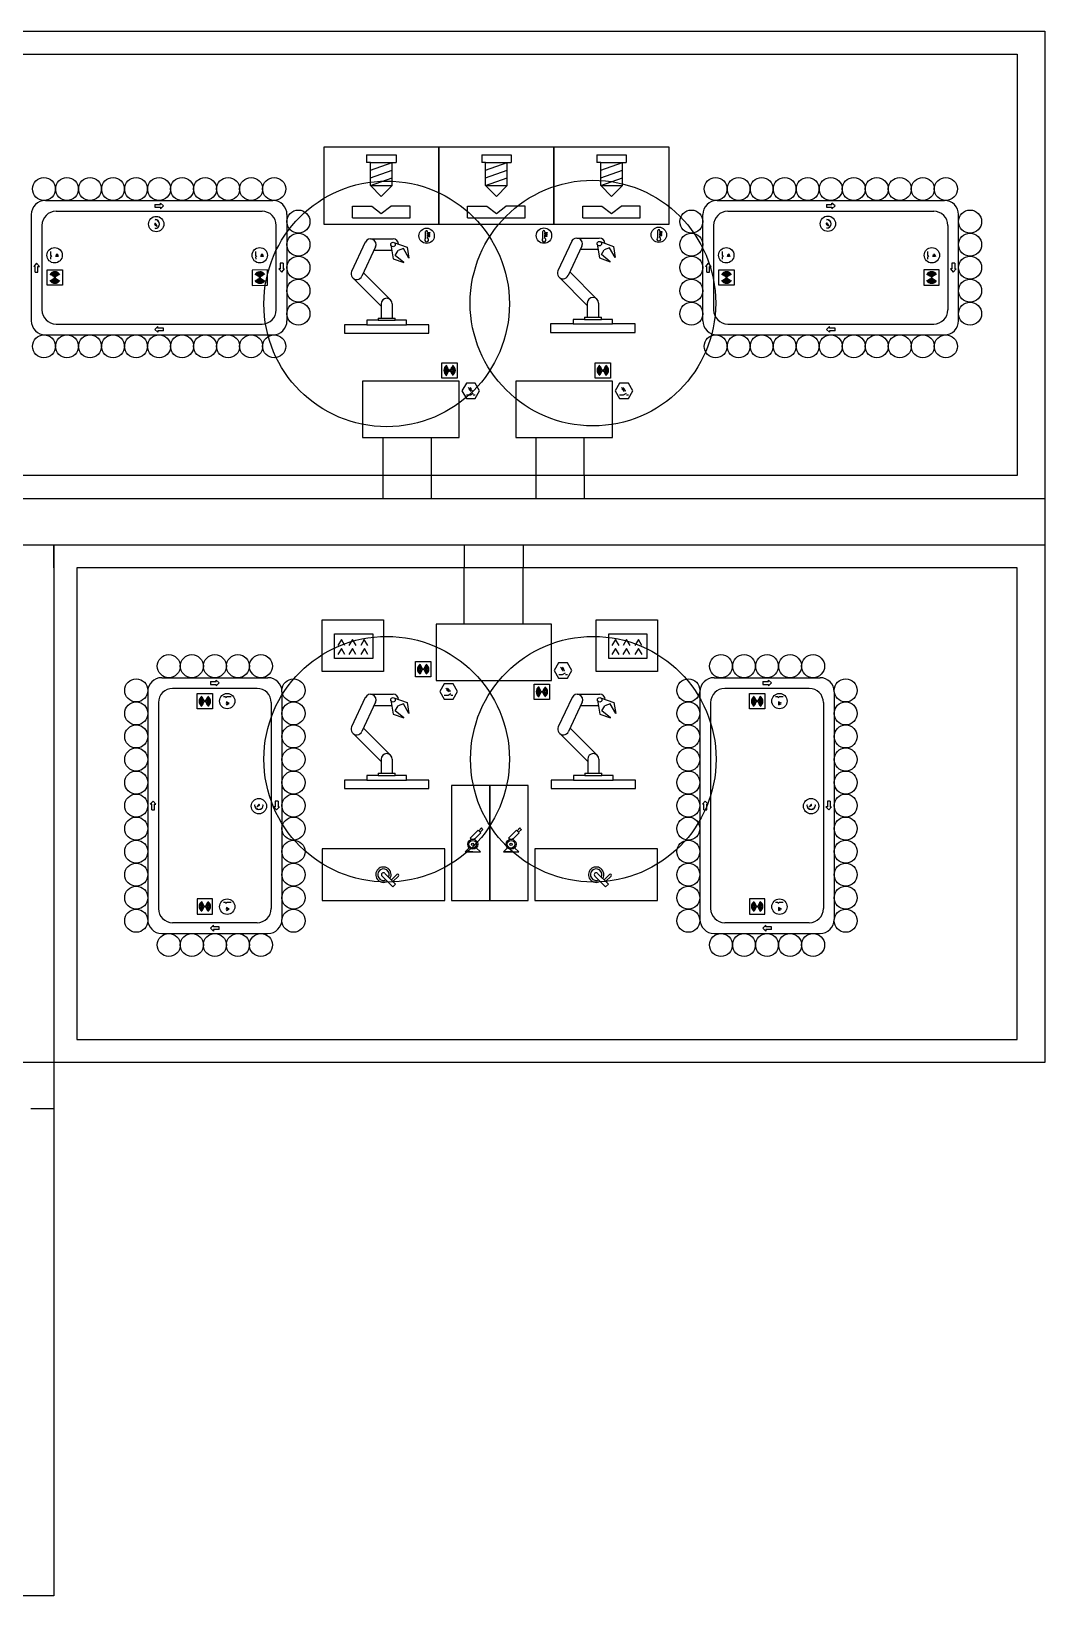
# Model space of a CAD drawing. Header units: millimetres. Extents: x -45159 to 38165, y -34530 to 15716.
# Drawn here: x 24958 to 38165, y -4662 to 15716 of the extents above; entities that cross this region are included whole.
import ezdxf

# ---------------------------------------------------------------- set-up
doc = ezdxf.new("R2010")
doc.units = ezdxf.units.MM
doc.header["$LTSCALE"] = 0.4
for name, color, linetype in [('01 Contornos vistos 0.35', 150, 'Continuous'), ('Almacenaje', 80, 'Continuous'), ('Maquina', 82, 'Continuous'), ('Robots', 80, 'Continuous'), ('Sensores', 211, 'Continuous'), ('Texto2', 7, 'Continuous')]:
    doc.layers.add(name, color=color, linetype=linetype)

msp = doc.modelspace()

# ---------------------------------------------------------------- linework, layer by layer
at = {"layer": '01 Contornos vistos 0.35', "color": 5}
for p, q in [((11442, 15716), (37805, 15716)), ((37805, 15716), (37865, 15716)), ((37865, 15716), (38165, 15716)), ((38165, 15716), (38165, 2585)), ((11442, 9628), (37805, 9628)), ((37805, 9628), (38165, 9628)), ((10712, 9028), (38165, 9028)), ((25250, 9028), (25250, 2285)), ((38165, 2585), (38165, 2285)), ((38165, 2285), (11012, 2285)), ((25250, 2285), (25250, 1685)), ((24950, 1685), (25250, 1685)), ((25250, 1685), (25250, -4362)), ((25250, -4362), (25250, -4662)), ((25250, -4662), (-383, -4662))]:
    msp.add_line(p, q, dxfattribs=at)
at = {"layer": '01 Contornos vistos 0.35', "color": 40, "true_color": 0xf8d731}
for p, q in [((29328, 14105), (29711, 14105)), ((29328, 14105), (29328, 14005)), ((29711, 14105), (29711, 14005)), ((30828, 14105), (31211, 14105)), ((30828, 14105), (30828, 14005)), ((31211, 14105), (31211, 14005)), ((32328, 14105), (32711, 14105)), ((32328, 14105), (32328, 14005)), ((32711, 14105), (32711, 14005)), ((29378, 14005), (29328, 14005)), ((29378, 13805), (29378, 14005)), ((29378, 13905), (29661, 14005)), ((29378, 14005), (29661, 14005)), ((29378, 13805), (29661, 13905)), ((29661, 13805), (29661, 14005)), ((29661, 14005), (29711, 14005)), ((30878, 14005), (30828, 14005)), ((30878, 13805), (30878, 14005)), ((30878, 13905), (31161, 14005)), ((30878, 14005), (31161, 14005)), ((30878, 13805), (31161, 13905)), ((31161, 13805), (31161, 14005)), ((31161, 14005), (31211, 14005)), ((32378, 14005), (32328, 14005)), ((32378, 13805), (32378, 14005)), ((32378, 13905), (32661, 14005)), ((32378, 14005), (32661, 14005)), ((32378, 13805), (32661, 13905)), ((32661, 13805), (32661, 14005)), ((32661, 14005), (32711, 14005)), ((29378, 13705), (29378, 13805)), ((29378, 13705), (29661, 13805)), ((29519, 13563), (29378, 13705)), ((29378, 13705), (29661, 13705)), ((29519, 13563), (29661, 13705)), ((29661, 13705), (29661, 13805)), ((30878, 13705), (30878, 13805)), ((30878, 13705), (31161, 13805)), ((31019, 13563), (30878, 13705)), ((30878, 13705), (31161, 13705)), ((31019, 13563), (31161, 13705)), ((31161, 13705), (31161, 13805)), ((32378, 13705), (32378, 13805)), ((32378, 13705), (32661, 13805)), ((32519, 13563), (32378, 13705)), ((32378, 13705), (32661, 13705)), ((32519, 13563), (32661, 13705)), ((32661, 13705), (32661, 13805)), ((29144, 13288), (29144, 13438)), ((29144, 13438), (29394, 13438)), ((29144, 13288), (29894, 13288)), ((29394, 13438), (29519, 13342)), ((29519, 13342), (29644, 13438)), ((29894, 13438), (29644, 13438)), ((29894, 13288), (29894, 13438)), ((30644, 13288), (30644, 13438)), ((30644, 13438), (30894, 13438)), ((30644, 13288), (31394, 13288)), ((30894, 13438), (31019, 13342)), ((31019, 13342), (31144, 13438)), ((31394, 13438), (31144, 13438)), ((31394, 13288), (31394, 13438)), ((32144, 13288), (32144, 13438)), ((32144, 13438), (32394, 13438)), ((32144, 13288), (32894, 13288)), ((32394, 13438), (32519, 13342)), ((32519, 13342), (32644, 13438)), ((32894, 13438), (32644, 13438)), ((32894, 13288), (32894, 13438)), ((28747, 8051), (29547, 8051)), ((28747, 7376), (28747, 8051)), ((29547, 8051), (29547, 7376)), ((32319, 8051), (33119, 8051)), ((32319, 7376), (32319, 8051)), ((33119, 8051), (33119, 7376)), ((29547, 7376), (28747, 7376)), ((33119, 7376), (32319, 7376))]:
    msp.add_line(p, q, dxfattribs=at)
at = {"layer": '01 Contornos vistos 0.35', "color": 6}
for p, q in [((26573, 13262), (26573, 13254)), ((26599, 13244), (26605, 13252)), ((35325, 13266), (35325, 13257)), ((35352, 13248), (35357, 13256)), ((26567, 13200), (26595, 13178)), ((26573, 13205), (26573, 13205)), ((26573, 13195), (26573, 13195)), ((26573, 13156), (26573, 13148)), ((26580, 13206), (26595, 13178)), ((26598, 13165), (26604, 13157)), ((26616, 13186), (26625, 13182)), ((26618, 13218), (26628, 13220)), ((30097, 13019), (30097, 13106)), ((30123, 13093), (30123, 13106)), ((30123, 13093), (30137, 13093)), ((30123, 13070), (30123, 13084)), ((30123, 13051), (30123, 13062)), ((30123, 13019), (30123, 13044)), ((30123, 13044), (30139, 13044)), ((31626, 13021), (31626, 13108)), ((31652, 13095), (31652, 13108)), ((31652, 13095), (31666, 13095)), ((31652, 13072), (31652, 13086)), ((31652, 13053), (31652, 13064)), ((31652, 13021), (31652, 13046)), ((31652, 13046), (31668, 13046)), ((33123, 13032), (33123, 13119)), ((33148, 13106), (33148, 13119)), ((33148, 13106), (33163, 13106)), ((33148, 13083), (33148, 13097)), ((33148, 13064), (33148, 13075)), ((33148, 13032), (33148, 13057)), ((33148, 13057), (33165, 13057)), ((35320, 13203), (35347, 13182)), ((35325, 13209), (35325, 13209)), ((35325, 13199), (35325, 13199)), ((35325, 13160), (35325, 13151)), ((35333, 13210), (35347, 13182)), ((35351, 13169), (35356, 13161)), ((35369, 13190), (35378, 13186)), ((35371, 13221), (35380, 13224)), ((25208, 12848), (25208, 12798)), ((27880, 12847), (27881, 12797)), ((33961, 12848), (33961, 12798)), ((36639, 12848), (36639, 12798)), ((25208, 12798), (25221, 12777)), ((25208, 12777), (25208, 12748)), ((27881, 12797), (27894, 12776)), ((27881, 12776), (27882, 12748)), ((33961, 12798), (33973, 12777)), ((33961, 12777), (33961, 12748)), ((36639, 12798), (36652, 12777)), ((36639, 12777), (36639, 12748)), ((30658, 11058), (30672, 11053)), ((30678, 11058), (30692, 11053)), ((32655, 11058), (32669, 11053)), ((32675, 11058), (32689, 11053)), ((31861, 7415), (31875, 7410)), ((31881, 7415), (31895, 7410)), ((30369, 7144), (30383, 7139)), ((30389, 7144), (30403, 7139)), ((27490, 7046), (27461, 7046)), ((27511, 7046), (27490, 7033)), ((27561, 7046), (27511, 7046)), ((34686, 7046), (34658, 7046)), ((34708, 7046), (34686, 7033)), ((34758, 7046), (34708, 7046)), ((27875, 5636), (27867, 5636)), ((27884, 5610), (27876, 5605)), ((27919, 5641), (27897, 5614)), ((27925, 5628), (27897, 5614)), ((27905, 5592), (27901, 5583)), ((27914, 5636), (27914, 5636)), ((27924, 5636), (27924, 5636)), ((27937, 5590), (27939, 5581)), ((27963, 5609), (27971, 5604)), ((27981, 5636), (27973, 5636)), ((35072, 5636), (35063, 5636)), ((35081, 5610), (35072, 5605)), ((35115, 5641), (35094, 5614)), ((35122, 5628), (35094, 5614)), ((35102, 5592), (35098, 5583)), ((35111, 5636), (35111, 5636)), ((35120, 5636), (35120, 5636)), ((35133, 5590), (35136, 5581)), ((35159, 5609), (35168, 5604)), ((35178, 5636), (35169, 5636)), ((27490, 4367), (27461, 4367)), ((27511, 4367), (27490, 4354)), ((27561, 4367), (27511, 4367)), ((34686, 4367), (34658, 4367)), ((34708, 4367), (34686, 4354)), ((34758, 4367), (34708, 4367))]:
    msp.add_line(p, q, dxfattribs=at)
at = {"layer": '01 Contornos vistos 0.35', "color": 3}
for p, q in [((29799, 11159), (29274, 11159)), ((29274, 11159), (29274, 10424)), ((31796, 11159), (31271, 11159)), ((31271, 11159), (31271, 10424)), ((29274, 10424), (29799, 10424)), ((31271, 10424), (31796, 10424)), ((30233, 7993), (30233, 7258)), ((31002, 7993), (30477, 7993)), ((30477, 7258), (31002, 7258))]:
    msp.add_line(p, q, dxfattribs=at)
at = {"layer": '01 Contornos vistos 0.35', "color": 4}
for p, q in [((29537, 10424), (29537, 9928)), ((30167, 10424), (30167, 9928)), ((31534, 10424), (31534, 9928)), ((32163, 9928), (32163, 10424)), ((29537, 9928), (29537, 9628)), ((30167, 9928), (30167, 9628)), ((31534, 9928), (31534, 9628)), ((32163, 9928), (32163, 9628)), ((25250, 8728), (25250, 9028)), ((30600, 9028), (30600, 8728)), ((31369, 9028), (31369, 8728)), ((30600, 7993), (30600, 8728)), ((31369, 7993), (31369, 8728))]:
    msp.add_line(p, q, dxfattribs=at)
at = {"layer": '01 Contornos vistos 0.35', "color": 2}
for p, q in [((30676, 5205), (30782, 5311)), ((30782, 5311), (30817, 5276)), ((30791, 5303), (30826, 5338)), ((30808, 5285), (30844, 5320)), ((30835, 5329), (30826, 5338)), ((30835, 5329), (30844, 5320)), ((31176, 5205), (31282, 5311)), ((31282, 5311), (31317, 5276)), ((31291, 5303), (31326, 5338)), ((31308, 5285), (31344, 5320)), ((31335, 5329), (31326, 5338)), ((31335, 5329), (31344, 5320)), ((30746, 5205), (30817, 5276)), ((31246, 5205), (31317, 5276)), ((30665, 5080), (30611, 5026)), ((30711, 5026), (30611, 5026)), ((30611, 5026), (30811, 5026)), ((30757, 5080), (30811, 5026)), ((31165, 5080), (31111, 5026)), ((31211, 5026), (31111, 5026)), ((31111, 5026), (31311, 5026)), ((31257, 5080), (31311, 5026)), ((29529, 4712), (29671, 4570)), ((29706, 4606), (29565, 4747)), ((29650, 4662), (29721, 4733)), ((29671, 4641), (29742, 4711)), ((32301, 4712), (32443, 4570)), ((32478, 4606), (32337, 4747)), ((32422, 4662), (32493, 4733)), ((32443, 4641), (32514, 4711)), ((29671, 4570), (29706, 4606)), ((32443, 4570), (32478, 4606))]:
    msp.add_line(p, q, dxfattribs=at)
at = {"layer": '01 Contornos vistos 0.35', "color": 6}
for points in [[(24317, 15416), (37805, 15416), (37805, 9928), (24317, 9928)], [(25365, 12608), (25365, 12408), (25165, 12408), (25165, 12608)], [(27835, 12606), (27838, 12406), (28038, 12409), (28035, 12609)], [(34118, 12608), (34118, 12408), (33918, 12408), (33918, 12608)], [(36591, 12608), (36591, 12408), (36791, 12408), (36791, 12608)], [(30309, 11399), (30509, 11399), (30509, 11199), (30309, 11199)], [(32306, 11399), (32506, 11399), (32506, 11199), (32306, 11199)], [(37805, 8728), (25550, 8728), (25550, 2585), (37805, 2585)], [(29965, 7506), (30165, 7506), (30165, 7306), (29965, 7306)], [(31512, 7212), (31712, 7212), (31712, 7012), (31512, 7012)], [(27320, 6888), (27120, 6888), (27120, 7088), (27320, 7088)], [(34517, 6888), (34317, 6888), (34317, 7088), (34517, 7088)], [(27320, 4416), (27120, 4416), (27120, 4216), (27320, 4216)], [(34517, 4416), (34317, 4416), (34317, 4216), (34517, 4216)]]:
    msp.add_lwpolyline(points, close=True, dxfattribs=at)
at = {"layer": '01 Contornos vistos 0.35', "color": 40, "true_color": 0xf8d731}
for points in [[(30269, 13205), (30269, 14205), (28769, 14205), (28769, 13205)], [(31769, 13205), (31769, 14205), (30269, 14205), (30269, 13205)], [(33269, 13205), (33269, 14205), (31769, 14205), (31769, 13205)], [(28911, 7869), (29407, 7869), (29407, 7547), (28911, 7547)], [(32483, 7869), (32979, 7869), (32979, 7547), (32483, 7547)]]:
    msp.add_lwpolyline(points, close=True, dxfattribs=at)
at = {"layer": '01 Contornos vistos 0.35', "color": 6}
for points in [[(30123, 13093), (30151, 13093), (30151, 13084), (30123, 13084)], [(30123, 13062), (30151, 13062), (30151, 13070), (30123, 13070)], [(30123, 13044), (30151, 13044), (30151, 13051), (30123, 13051)], [(31652, 13095), (31680, 13095), (31680, 13086), (31652, 13086)], [(31652, 13064), (31680, 13064), (31680, 13072), (31652, 13072)], [(31652, 13046), (31680, 13046), (31680, 13053), (31652, 13053)], [(33148, 13106), (33176, 13106), (33176, 13097), (33148, 13097)], [(33148, 13075), (33176, 13075), (33176, 13083), (33148, 13083)], [(33148, 13057), (33176, 13057), (33176, 13064), (33148, 13064)]]:
    msp.add_lwpolyline(points, dxfattribs=at)
at = {"layer": '01 Contornos vistos 0.35', "color": 40, "true_color": 0xf8d731}
for points in [[(29046, 7714), (29000, 7794), (28953, 7714)], [(29190, 7714), (29143, 7794), (29097, 7714)], [(29344, 7714), (29297, 7794), (29251, 7714)], [(32618, 7714), (32572, 7794), (32525, 7714)], [(32762, 7714), (32715, 7794), (32669, 7714)], [(32916, 7714), (32870, 7794), (32823, 7714)], [(29046, 7598), (28999, 7678), (28953, 7598)], [(29188, 7598), (29142, 7678), (29095, 7598)], [(29345, 7598), (29299, 7678), (29253, 7598)], [(32618, 7598), (32571, 7678), (32525, 7598)], [(32760, 7598), (32714, 7678), (32667, 7598)], [(32918, 7598), (32871, 7678), (32825, 7598)]]:
    msp.add_lwpolyline(points, dxfattribs=at)
at = {"layer": '01 Contornos vistos 0.35', "color": 2}
for points in [[(30933, 4392), (30933, 5892), (30433, 5892), (30433, 4392)], [(31433, 4392), (31433, 5892), (30933, 5892), (30933, 4392)], [(28747, 4392), (30347, 4392), (30347, 5067), (28747, 5067)], [(31519, 4392), (33119, 4392), (33119, 5067), (31519, 5067)]]:
    msp.add_lwpolyline(points, close=True, dxfattribs=at)
at = {"layer": '01 Contornos vistos 0.35', "color": 85, "true_color": 0x58ba48}
for centre in [(25123, 13662), (25423, 13662), (25723, 13662), (26023, 13662), (26323, 13662), (26623, 13662), (26923, 13662), (27223, 13662), (27523, 13662), (27823, 13662), (28123, 13662), (33876, 13662), (34176, 13662), (34476, 13662), (34776, 13662), (35076, 13662), (35376, 13662), (35676, 13662), (35976, 13662), (36276, 13662), (36576, 13662), (36876, 13662), (28439, 13237), (33560, 13237), (37192, 13237), (28439, 12937), (33560, 12937), (37192, 12937), (28439, 12637), (33560, 12637), (37192, 12637), (28439, 12337), (33560, 12337), (37192, 12337), (28439, 12037), (33560, 12037), (37192, 12037), (25123, 11612), (25423, 11612), (25723, 11612), (26023, 11612), (26323, 11612), (26623, 11612), (26923, 11612), (27223, 11612), (27523, 11612), (27823, 11612), (28123, 11612), (33876, 11612), (34176, 11612), (34476, 11612), (34776, 11612), (35076, 11612), (35376, 11612), (35676, 11612), (35976, 11612), (36276, 11612), (36576, 11612), (36876, 11612), (26750, 7446), (27050, 7446), (27350, 7446), (27650, 7446), (27950, 7446), (33946, 7446), (34246, 7446), (34546, 7446), (34846, 7446), (35146, 7446), (26325, 7130), (28375, 7130), (33521, 7130), (35571, 7130), (26325, 6830), (28375, 6830), (33521, 6830), (35571, 6830), (26325, 6530), (28375, 6530), (33521, 6530), (35571, 6530), (26325, 6230), (28375, 6230), (33521, 6230), (35571, 6230), (26325, 5930), (28375, 5930), (33521, 5930), (35571, 5930), (26325, 5630), (28375, 5630), (33521, 5630), (35571, 5630), (26325, 5330), (28375, 5330), (33521, 5330), (35571, 5330), (26325, 5030), (28375, 5030), (33521, 5030), (35571, 5030), (26325, 4730), (28375, 4730), (33521, 4730), (35571, 4730), (26325, 4430), (28375, 4430), (33521, 4430), (35571, 4430), (26325, 4130), (28375, 4130), (33521, 4130), (35571, 4130), (26750, 3814), (27050, 3814), (27350, 3814), (27650, 3814), (27950, 3814), (33946, 3814), (34246, 3814), (34546, 3814), (34846, 3814), (35146, 3814)]:
    msp.add_circle(centre, 150, dxfattribs=at)
at = {"layer": '01 Contornos vistos 0.35', "color": 1}
for centre in [(29589, 12165), (32277, 12176), (29589, 6234), (32282, 6234)]:
    msp.add_circle(centre, 1600, dxfattribs=at)
at = {"layer": '01 Contornos vistos 0.35', "color": 6}
for centre, radius in [((26586, 13205), 100), ((35339, 13209), 100), ((30110, 13052), 100), ((31639, 13054), 100), ((33136, 13065), 100), ((25262, 12798), 100), ((27935, 12798), 100), ((34015, 12798), 100), ((36694, 12798), 100), ((25265, 12508), 5), ((27937, 12508), 5), ((34018, 12508), 5), ((36691, 12508), 5), ((30409, 11299), 5), ((32406, 11299), 5), ((30065, 7406), 5), ((27220, 6988), 5), ((27511, 6991), 100), ((31612, 7112), 5), ((34417, 6988), 5), ((34708, 6991), 100), ((27924, 5622), 100), ((35120, 5622), 100), ((27220, 4316), 5), ((27511, 4313), 100), ((34417, 4316), 5), ((34708, 4313), 100)]:
    msp.add_circle(centre, radius, dxfattribs=at)
at = {"layer": '01 Contornos vistos 0.35', "color": 2}
for centre, radius in [((30711, 5126), 65), ((30711, 5126), 50), ((30711, 5126), 15), ((31211, 5126), 65), ((31211, 5126), 50), ((31211, 5126), 15)]:
    msp.add_circle(centre, radius, dxfattribs=at)
at = {"layer": '01 Contornos vistos 0.35', "color": 6}
for centre, radius, start, end in [((26573, 13205), 57.2, 270, 90), ((35325, 13209), 57.2, 270, 90), ((26573, 13205), 7.58, 11.8715, 222.7764), ((30110, 13106), 12.7, 0, 180), ((31639, 13108), 12.7, 0, 180), ((33136, 13119), 12.7, 0, 180), ((35325, 13209), 7.58, 11.8715, 222.7764), ((30110, 12997), 25.3, 120, 60), ((31639, 12999), 25.3, 120, 60), ((33136, 13010), 25.3, 120, 60), ((25293, 12834), 48.6, 240, 300), ((25293, 12834), 34.7, 240, 300), ((25293, 12834), 20.8, 240, 300), ((27965, 12834), 48.6, 240.88, 300.88), ((27965, 12834), 34.7, 240.88, 300.88), ((27965, 12834), 20.8, 240.88, 300.88), ((34045, 12834), 48.6, 240, 300), ((34045, 12834), 34.7, 240, 300), ((34045, 12834), 20.8, 240, 300), ((36724, 12834), 48.6, 240, 300), ((36724, 12834), 34.7, 240, 300), ((36724, 12834), 20.8, 240, 300), ((25265, 12508), 75, 30, 150), ((25265, 12508), 75, 210, 330), ((25265, 12508), 65, 30, 150), ((25265, 12508), 65, 210, 330), ((25265, 12508), 55, 30, 150), ((25265, 12508), 55, 210, 330), ((25265, 12508), 45, 30, 150), ((25265, 12508), 45, 210, 330), ((25265, 12508), 35, 30, 150), ((25265, 12508), 35, 210, 330), ((25265, 12508), 25, 30, 150), ((25265, 12508), 25, 210, 330), ((25265, 12508), 15, 30, 150), ((25265, 12508), 15, 210, 330), ((27937, 12508), 75, 30.88, 150.88), ((27937, 12508), 75, 210.88, 330.88), ((27937, 12508), 65, 30.88, 150.88), ((27937, 12508), 65, 210.88, 330.88), ((27937, 12508), 55, 30.88, 150.88), ((27937, 12508), 55, 210.88, 330.88), ((27937, 12508), 45, 30.88, 150.88), ((27937, 12508), 45, 210.88, 330.88), ((27937, 12508), 35, 30.88, 150.88), ((27937, 12508), 35, 210.88, 330.88), ((27937, 12508), 25, 30.88, 150.88), ((27937, 12508), 25, 210.88, 330.88), ((27937, 12508), 15, 30.88, 150.88), ((27937, 12508), 15, 210.88, 330.88), ((34018, 12508), 75, 30, 150), ((34018, 12508), 75, 210, 330), ((34018, 12508), 65, 30, 150), ((34018, 12508), 65, 210, 330), ((34018, 12508), 55, 30, 150), ((34018, 12508), 55, 210, 330), ((34018, 12508), 45, 30, 150), ((34018, 12508), 45, 210, 330), ((34018, 12508), 35, 30, 150), ((34018, 12508), 35, 210, 330), ((34018, 12508), 25, 30, 150), ((34018, 12508), 25, 210, 330), ((34018, 12508), 15, 30, 150), ((34018, 12508), 15, 210, 330), ((36691, 12508), 75, 30, 150), ((36691, 12508), 75, 210, 330), ((36691, 12508), 65, 30, 150), ((36691, 12508), 65, 210, 330), ((36691, 12508), 55, 30, 150), ((36691, 12508), 55, 210, 330), ((36691, 12508), 45, 30, 150), ((36691, 12508), 45, 210, 330), ((36691, 12508), 35, 30, 150), ((36691, 12508), 35, 210, 330), ((36691, 12508), 25, 30, 150), ((36691, 12508), 25, 210, 330), ((36691, 12508), 15, 30, 150), ((36691, 12508), 15, 210, 330), ((30409, 11299), 75, 120, 240), ((30409, 11299), 65, 120, 240), ((30409, 11299), 55, 120, 240), ((30409, 11299), 45, 120, 240), ((30409, 11299), 35, 120, 240), ((30409, 11299), 25, 120, 240), ((30409, 11299), 15, 120, 240), ((30409, 11299), 15, 300, 60), ((30409, 11299), 25, 300, 60), ((30409, 11299), 35, 300, 60), ((30409, 11299), 45, 300, 60), ((30409, 11299), 55, 300, 60), ((30409, 11299), 65, 300, 60), ((30409, 11299), 75, 300, 60), ((32406, 11299), 75, 120, 240), ((32406, 11299), 65, 120, 240), ((32406, 11299), 55, 120, 240), ((32406, 11299), 45, 120, 240), ((32406, 11299), 35, 120, 240), ((32406, 11299), 25, 120, 240), ((32406, 11299), 15, 120, 240), ((32406, 11299), 15, 300, 60), ((32406, 11299), 25, 300, 60), ((32406, 11299), 35, 300, 60), ((32406, 11299), 45, 300, 60), ((32406, 11299), 55, 300, 60), ((32406, 11299), 65, 300, 60), ((32406, 11299), 75, 300, 60), ((30065, 7406), 75, 120, 240), ((30065, 7406), 65, 120, 240), ((30065, 7406), 55, 120, 240), ((30065, 7406), 45, 120, 240), ((30065, 7406), 35, 120, 240), ((30065, 7406), 25, 120, 240), ((30065, 7406), 15, 120, 240), ((30065, 7406), 15, 300, 60), ((30065, 7406), 25, 300, 60), ((30065, 7406), 35, 300, 60), ((30065, 7406), 45, 300, 60), ((30065, 7406), 55, 300, 60), ((30065, 7406), 65, 300, 60), ((30065, 7406), 75, 300, 60), ((31612, 7112), 75, 120, 240), ((31612, 7112), 65, 120, 240), ((31612, 7112), 55, 120, 240), ((31612, 7112), 45, 120, 240), ((31612, 7112), 35, 120, 240), ((31612, 7112), 25, 120, 240), ((31612, 7112), 25, 300, 60), ((31612, 7112), 35, 300, 60), ((31612, 7112), 45, 300, 60), ((31612, 7112), 55, 300, 60), ((31612, 7112), 65, 300, 60), ((31612, 7112), 75, 300, 60), ((27220, 6988), 75, 120, 240), ((27220, 6988), 65, 120, 240), ((27220, 6988), 55, 120, 240), ((27220, 6988), 45, 120, 240), ((27220, 6988), 35, 120, 240), ((27220, 6988), 25, 120, 240), ((27220, 6988), 15, 120, 240), ((27220, 6988), 15, 300, 60), ((27220, 6988), 25, 300, 60), ((27220, 6988), 35, 300, 60), ((27220, 6988), 45, 300, 60), ((27220, 6988), 55, 300, 60), ((27220, 6988), 65, 300, 60), ((27220, 6988), 75, 300, 60), ((27547, 6961), 48.6, 150, 210), ((27547, 6961), 34.7, 150, 210), ((27547, 6961), 20.8, 150, 210), ((31612, 7112), 15, 120, 240), ((31612, 7112), 15, 300, 60), ((34417, 6988), 75, 120, 240), ((34417, 6988), 65, 120, 240), ((34417, 6988), 55, 120, 240), ((34417, 6988), 45, 120, 240), ((34417, 6988), 35, 120, 240), ((34417, 6988), 25, 120, 240), ((34417, 6988), 15, 120, 240), ((34417, 6988), 15, 300, 60), ((34417, 6988), 25, 300, 60), ((34417, 6988), 35, 300, 60), ((34417, 6988), 45, 300, 60), ((34417, 6988), 55, 300, 60), ((34417, 6988), 65, 300, 60), ((34417, 6988), 75, 300, 60), ((34743, 6961), 48.6, 150, 210), ((34743, 6961), 34.7, 150, 210), ((34743, 6961), 20.8, 150, 210), ((27924, 5636), 57.2, 180, 0), ((27924, 5636), 7.58, 281.8715, 132.7764), ((35120, 5636), 57.2, 180, 0), ((35120, 5636), 7.58, 281.8715, 132.7764), ((27220, 4316), 75, 120, 240), ((27220, 4316), 65, 120, 240), ((27220, 4316), 55, 120, 240), ((27220, 4316), 45, 120, 240), ((27220, 4316), 35, 120, 240), ((27220, 4316), 25, 120, 240), ((27220, 4316), 15, 120, 240), ((27220, 4316), 15, 300, 60), ((27220, 4316), 25, 300, 60), ((27220, 4316), 35, 300, 60), ((27220, 4316), 45, 300, 60), ((27220, 4316), 55, 300, 60), ((27220, 4316), 65, 300, 60), ((27220, 4316), 75, 300, 60), ((27547, 4282), 48.6, 150, 210), ((27547, 4282), 34.7, 150, 210), ((27547, 4282), 20.8, 150, 210), ((34417, 4316), 75, 120, 240), ((34417, 4316), 65, 120, 240), ((34417, 4316), 55, 120, 240), ((34417, 4316), 45, 120, 240), ((34417, 4316), 35, 120, 240), ((34417, 4316), 25, 120, 240), ((34417, 4316), 15, 120, 240), ((34417, 4316), 15, 300, 60), ((34417, 4316), 25, 300, 60), ((34417, 4316), 35, 300, 60), ((34417, 4316), 45, 300, 60), ((34417, 4316), 55, 300, 60), ((34417, 4316), 65, 300, 60), ((34417, 4316), 75, 300, 60), ((34743, 4282), 48.6, 150, 210), ((34743, 4282), 34.7, 150, 210), ((34743, 4282), 20.8, 150, 210)]:
    msp.add_arc(centre, radius, start, end, dxfattribs=at)
at = {"layer": '01 Contornos vistos 0.35', "color": 2}
for centre, radius, start, end in [((30711, 5241), 50, 225, 315), ((31211, 5241), 50, 225, 315), ((29547, 4730), 100, 329.4775, 300.5225), ((29547, 4730), 75, 334.4712, 295.5288), ((29547, 4730), 25, 45, 225), ((29731, 4722), 15, 315, 135), ((32319, 4730), 100, 329.4775, 300.5225), ((32319, 4730), 75, 334.4712, 295.5288), ((32319, 4730), 25, 45, 225), ((32503, 4722), 15, 315, 135)]:
    msp.add_arc(centre, radius, start, end, dxfattribs=at)
at = {"layer": 'Almacenaje'}
for p, q in [((30534, 11159), (29799, 11159)), ((30534, 10424), (30534, 11159)), ((32531, 11159), (31796, 11159)), ((32531, 10424), (32531, 11159)), ((29799, 10424), (30534, 10424)), ((31796, 10424), (32531, 10424)), ((30967, 7993), (30233, 7993)), ((31737, 7993), (31002, 7993)), ((31737, 7258), (31737, 7993)), ((30233, 7258), (30967, 7258)), ((31002, 7258), (31737, 7258))]:
    msp.add_line(p, q, dxfattribs=at)
at = {"layer": 'Maquina'}
for p, q in [((25141, 13512), (28106, 13512)), ((33894, 13512), (36858, 13512)), ((24958, 13328), (24958, 11946)), ((25281, 13372), (27966, 13372)), ((28289, 13328), (28289, 11946)), ((33710, 11946), (33710, 13328)), ((34034, 13372), (36718, 13372)), ((37042, 11946), (37042, 13328)), ((25098, 12086), (25098, 13188)), ((28149, 12086), (28149, 13188)), ((33850, 13188), (33850, 12086)), ((36902, 13188), (36902, 12086)), ((25281, 11902), (27966, 11902)), ((34034, 11902), (36718, 11902)), ((25141, 11762), (28106, 11762)), ((33894, 11762), (36858, 11762)), ((26659, 7296), (28041, 7296)), ((27901, 7156), (26799, 7156)), ((33855, 7296), (35237, 7296)), ((35097, 7156), (33995, 7156)), ((26475, 7112), (26475, 4148)), ((26615, 6972), (26615, 4288)), ((28085, 6972), (28085, 4288)), ((28225, 7112), (28225, 4148)), ((33671, 7112), (33671, 4148)), ((33811, 6972), (33811, 4288)), ((35281, 6972), (35281, 4288)), ((35421, 7112), (35421, 4148)), ((27901, 4104), (26799, 4104)), ((35097, 4104), (33995, 4104)), ((26659, 3964), (28041, 3964)), ((33855, 3964), (35237, 3964))]:
    msp.add_line(p, q, dxfattribs=at)
for centre, start, end in [((25141, 13328), 90, 180), ((28106, 13328), 0, 90), ((33894, 13328), 90, 180), ((36858, 13328), 0, 90), ((25281, 13188), 90, 180), ((27966, 13188), 0, 90), ((34034, 13188), 90, 180), ((36718, 13188), 0, 90), ((25281, 12086), 180, 270), ((27966, 12086), 270, 0), ((34034, 12086), 180, 270), ((36718, 12086), 270, 0), ((25141, 11946), 180, 270), ((28106, 11946), 270, 0), ((33894, 11946), 180, 270), ((36858, 11946), 270, 0), ((26659, 7112), 90, 180), ((26799, 6972), 90, 180), ((27901, 6972), 0, 90), ((28041, 7112), 0, 90), ((33855, 7112), 90, 180), ((33995, 6972), 90, 180), ((35097, 6972), 0, 90), ((35237, 7112), 0, 90), ((26799, 4288), 180, 270), ((27901, 4288), 270, 0), ((33995, 4288), 180, 270), ((35097, 4288), 270, 0), ((26659, 4148), 180, 270), ((28041, 4148), 270, 0), ((33855, 4148), 180, 270), ((35237, 4148), 270, 0)]:
    msp.add_arc(centre, 184, start, end, dxfattribs=at)
at = {"layer": 'Robots'}
for p, q in [((29311, 12970), (29132, 12586)), ((29445, 12908), (29266, 12524)), ((29378, 13012), (29672, 13012)), ((29425, 12865), (29655, 12865)), ((29643, 12933), (29675, 12753)), ((29682, 12966), (29855, 12903)), ((29700, 12797), (29737, 12861)), ((29807, 12886), (29737, 12861)), ((29880, 12759), (29807, 12886)), ((29855, 12903), (29880, 12759)), ((32000, 12980), (31821, 12596)), ((32133, 12918), (31954, 12534)), ((32066, 13023), (32360, 13023)), ((32113, 12876), (32343, 12876)), ((32331, 12944), (32363, 12763)), ((32370, 12977), (32543, 12914)), ((32389, 12807), (32425, 12871)), ((32495, 12897), (32425, 12871)), ((32568, 12769), (32495, 12897)), ((32543, 12914), (32568, 12769)), ((29675, 12753), (29813, 12702)), ((29813, 12702), (29700, 12797)), ((32363, 12763), (32501, 12713)), ((32501, 12713), (32389, 12807)), ((29147, 12503), (29516, 12134)), ((29266, 12524), (29266, 12524)), ((29287, 12570), (29641, 12217)), ((31835, 12513), (32204, 12145)), ((31954, 12534), (31954, 12534)), ((31976, 12581), (32329, 12228)), ((32329, 12228), (32329, 12228)), ((32329, 12228), (32329, 12228)), ((32329, 12228), (32329, 12228)), ((29516, 12165), (29516, 11981)), ((29641, 12217), (29641, 12217)), ((29641, 12217), (29641, 12217)), ((29641, 12217), (29641, 12217)), ((29662, 12165), (29662, 11981)), ((32204, 12176), (32204, 11992)), ((32351, 12176), (32351, 11992)), ((29332, 11893), (29038, 11893)), ((29038, 11893), (29038, 11783)), ((29479, 11952), (29332, 11952)), ((29332, 11952), (29332, 11893)), ((29332, 11893), (29846, 11893)), ((29479, 11981), (29699, 11981)), ((29479, 11981), (29479, 11952)), ((29479, 11952), (29699, 11952)), ((29699, 11952), (29699, 11981)), ((29846, 11952), (29699, 11952)), ((29846, 11893), (29846, 11952)), ((30140, 11893), (29846, 11893)), ((30140, 11783), (30140, 11893)), ((32020, 11904), (31726, 11904)), ((31726, 11904), (31726, 11793)), ((32167, 11962), (32020, 11962)), ((32020, 11962), (32020, 11904)), ((32020, 11904), (32534, 11904)), ((32167, 11992), (32387, 11992)), ((32167, 11992), (32167, 11962)), ((32167, 11962), (32387, 11962)), ((32387, 11962), (32387, 11992)), ((32534, 11962), (32387, 11962)), ((32534, 11904), (32534, 11962)), ((32828, 11904), (32534, 11904)), ((32828, 11793), (32828, 11904)), ((29038, 11783), (30140, 11783)), ((31726, 11793), (32828, 11793)), ((29311, 7039), (29132, 6655)), ((29445, 6976), (29266, 6593)), ((29378, 7081), (29672, 7081)), ((29425, 6934), (29655, 6934)), ((29643, 7002), (29675, 6821)), ((29682, 7035), (29855, 6972)), ((29700, 6866), (29737, 6930)), ((29807, 6955), (29737, 6930)), ((29880, 6828), (29807, 6955)), ((29855, 6972), (29880, 6828)), ((32005, 7039), (31826, 6655)), ((32138, 6976), (31959, 6593)), ((32071, 7081), (32365, 7081)), ((32118, 6934), (32348, 6934)), ((32336, 7002), (32368, 6821)), ((32375, 7035), (32548, 6972)), ((32394, 6866), (32431, 6930)), ((32500, 6955), (32431, 6930)), ((32574, 6828), (32500, 6955)), ((32548, 6972), (32574, 6828)), ((29675, 6821), (29813, 6771)), ((29813, 6771), (29700, 6866)), ((32368, 6821), (32506, 6771)), ((32506, 6771), (32394, 6866)), ((29147, 6571), (29516, 6203)), ((29266, 6593), (29266, 6593)), ((29287, 6639), (29641, 6286)), ((31841, 6571), (32209, 6203)), ((31959, 6593), (31959, 6593)), ((31981, 6639), (32334, 6286)), ((29516, 6234), (29516, 6050)), ((29641, 6286), (29641, 6286)), ((29641, 6286), (29641, 6286)), ((29641, 6286), (29641, 6286)), ((29662, 6234), (29662, 6050)), ((32209, 6234), (32209, 6050)), ((32334, 6286), (32334, 6286)), ((32334, 6286), (32334, 6286)), ((32334, 6286), (32334, 6286)), ((32356, 6234), (32356, 6050)), ((29332, 5962), (29038, 5962)), ((29038, 5962), (29038, 5852)), ((29479, 6021), (29332, 6021)), ((29332, 6021), (29332, 5962)), ((29332, 5962), (29846, 5962)), ((29479, 6050), (29699, 6050)), ((29479, 6050), (29479, 6021)), ((29479, 6021), (29699, 6021)), ((29699, 6021), (29699, 6050)), ((29846, 6021), (29699, 6021)), ((29846, 5962), (29846, 6021)), ((30140, 5962), (29846, 5962)), ((30140, 5852), (30140, 5962)), ((32025, 5962), (31731, 5962)), ((31731, 5962), (31731, 5852)), ((32172, 6021), (32025, 6021)), ((32025, 6021), (32025, 5962)), ((32025, 5962), (32540, 5962)), ((32172, 6050), (32393, 6050)), ((32172, 6050), (32172, 6021)), ((32172, 6021), (32393, 6021)), ((32393, 6021), (32393, 6050)), ((32540, 6021), (32393, 6021)), ((32540, 5962), (32540, 6021)), ((32833, 5962), (32540, 5962)), ((32833, 5852), (32833, 5962)), ((29038, 5852), (30140, 5852)), ((31731, 5852), (32833, 5852))]:
    msp.add_line(p, q, dxfattribs=at)
for centre in [(29672, 12939), (32360, 12949), (29672, 7007), (32365, 7007)]:
    msp.add_circle(centre, 29.4, dxfattribs=at)
for centre, start, end in [((29378, 12939), 335, 155), ((29672, 12939), 3.5784, 90), ((32066, 12949), 335, 155), ((32360, 12949), 3.5784, 90), ((29199, 12555), 155, 335), ((31887, 12565), 155, 335), ((29589, 12165), 0, 180), ((32277, 12176), 0, 180), ((29378, 7007), 335, 155), ((29672, 7007), 3.5784, 90), ((32071, 7007), 335, 155), ((32365, 7007), 3.5784, 90), ((29199, 6624), 155, 335), ((31892, 6624), 155, 335), ((29589, 6234), 0, 180), ((32282, 6234), 0, 180)]:
    msp.add_arc(centre, 73.5, start, end, dxfattribs=at)
at = {"layer": 'Sensores', "color": 6}
for p, q in [((30651, 11074), (30672, 11053)), ((30658, 11058), (30679, 11037)), ((30671, 11074), (30692, 11053)), ((30678, 11058), (30699, 11037)), ((32648, 11074), (32669, 11053)), ((32655, 11058), (32676, 11037)), ((32668, 11074), (32689, 11053)), ((32675, 11058), (32696, 11037)), ((30629, 10980), (30680, 10980)), ((30680, 10980), (30717, 11001)), ((30717, 10980), (30742, 10980)), ((32625, 10980), (32676, 10980)), ((32676, 10980), (32713, 11001)), ((32713, 10980), (32739, 10980)), ((31831, 7337), (31882, 7337)), ((31854, 7431), (31875, 7410)), ((31861, 7415), (31882, 7394)), ((31874, 7431), (31895, 7410)), ((31881, 7415), (31902, 7394)), ((31882, 7337), (31919, 7358)), ((31919, 7337), (31945, 7337)), ((30362, 7160), (30383, 7139)), ((30369, 7144), (30390, 7123)), ((30382, 7160), (30403, 7139)), ((30389, 7144), (30410, 7123)), ((30340, 7067), (30391, 7067)), ((30391, 7067), (30427, 7088)), ((30427, 7067), (30453, 7067))]:
    msp.add_line(p, q, dxfattribs=at)
for points in [[(30628, 10931), (30743, 10931), (30800, 11031), (30743, 11131), (30628, 11131), (30570, 11031)], [(30683, 11040), (30676, 11033), (30685, 11031)], [(30703, 11040), (30696, 11033), (30705, 11031)], [(32624, 10931), (32739, 10931), (32797, 11031), (32739, 11131), (32624, 11131), (32567, 11031)], [(32679, 11040), (32673, 11033), (32682, 11031)], [(32699, 11040), (32693, 11033), (32702, 11031)], [(31830, 7288), (31945, 7288), (32003, 7388), (31945, 7488), (31830, 7488), (31773, 7388)], [(31885, 7397), (31879, 7390), (31888, 7388)], [(31905, 7397), (31899, 7390), (31908, 7388)], [(30338, 7018), (30454, 7018), (30511, 7117), (30454, 7217), (30338, 7217), (30281, 7117)], [(30394, 7127), (30387, 7120), (30396, 7117)], [(30414, 7127), (30407, 7120), (30416, 7117)]]:
    msp.add_lwpolyline(points, close=True, dxfattribs=at)
at = {"layer": 'Texto2'}
for p, q in [((26566, 13460), (26566, 13423)), ((26566, 13460), (26640, 13460)), ((26640, 13460), (26640, 13478)), ((26681, 13442), (26640, 13478)), ((35319, 13460), (35319, 13423)), ((35319, 13460), (35392, 13460)), ((35392, 13460), (35392, 13478)), ((35433, 13442), (35392, 13478)), ((26566, 13423), (26640, 13423)), ((26640, 13405), (26681, 13442)), ((26640, 13423), (26640, 13405)), ((35319, 13423), (35392, 13423)), ((35392, 13405), (35433, 13442)), ((35392, 13423), (35392, 13405)), ((25026, 12694), (24990, 12653)), ((25008, 12653), (24990, 12653)), ((25008, 12580), (25008, 12653)), ((25063, 12653), (25026, 12694)), ((25045, 12580), (25045, 12653)), ((25045, 12653), (25063, 12653)), ((28239, 12694), (28202, 12694)), ((28202, 12694), (28202, 12621)), ((28239, 12694), (28239, 12621)), ((33779, 12694), (33742, 12653)), ((33761, 12653), (33742, 12653)), ((33761, 12580), (33761, 12653)), ((33816, 12653), (33779, 12694)), ((33797, 12580), (33797, 12653)), ((33797, 12653), (33816, 12653)), ((36992, 12694), (36955, 12694)), ((36955, 12694), (36955, 12621)), ((36992, 12694), (36992, 12621)), ((25008, 12580), (25045, 12580)), ((28202, 12621), (28184, 12621)), ((28184, 12621), (28221, 12580)), ((28221, 12580), (28257, 12621)), ((28239, 12621), (28257, 12621)), ((33761, 12580), (33797, 12580)), ((36955, 12621), (36937, 12621)), ((36937, 12621), (36973, 12580)), ((36973, 12580), (37010, 12621)), ((36992, 12621), (37010, 12621)), ((26607, 11869), (26566, 11832)), ((26566, 11832), (26607, 11795)), ((26607, 11850), (26607, 11869)), ((26681, 11850), (26607, 11850)), ((26681, 11814), (26681, 11850)), ((35360, 11869), (35319, 11832)), ((35319, 11832), (35360, 11795)), ((35360, 11850), (35360, 11869)), ((35433, 11850), (35360, 11850)), ((35433, 11814), (35433, 11850)), ((26681, 11814), (26607, 11814)), ((26607, 11814), (26607, 11795)), ((35433, 11814), (35360, 11814)), ((35360, 11814), (35360, 11795)), ((27292, 7246), (27292, 7209)), ((27292, 7246), (27366, 7246)), ((27292, 7209), (27366, 7209)), ((27366, 7246), (27366, 7264)), ((27407, 7227), (27366, 7264)), ((27366, 7191), (27407, 7227)), ((27366, 7209), (27366, 7191)), ((34489, 7246), (34489, 7209)), ((34489, 7246), (34563, 7246)), ((34489, 7209), (34563, 7209)), ((34563, 7246), (34563, 7264)), ((34604, 7227), (34563, 7264)), ((34563, 7191), (34604, 7227)), ((34563, 7209), (34563, 7191)), ((26545, 5688), (26508, 5647)), ((26527, 5647), (26508, 5647)), ((26527, 5573), (26527, 5647)), ((26527, 5573), (26563, 5573)), ((26582, 5647), (26545, 5688)), ((26563, 5573), (26563, 5647)), ((26563, 5647), (26582, 5647)), ((28136, 5614), (28118, 5614)), ((28118, 5614), (28155, 5573)), ((28173, 5688), (28136, 5688)), ((28136, 5688), (28136, 5614)), ((28155, 5573), (28191, 5614)), ((28173, 5688), (28173, 5614)), ((28173, 5614), (28191, 5614)), ((33741, 5688), (33705, 5647)), ((33723, 5647), (33705, 5647)), ((33723, 5573), (33723, 5647)), ((33723, 5573), (33760, 5573)), ((33778, 5647), (33741, 5688)), ((33760, 5573), (33760, 5647)), ((33760, 5647), (33778, 5647)), ((35333, 5614), (35314, 5614)), ((35314, 5614), (35351, 5573)), ((35370, 5688), (35333, 5688)), ((35333, 5688), (35333, 5614)), ((35351, 5573), (35388, 5614)), ((35370, 5688), (35370, 5614)), ((35370, 5614), (35388, 5614)), ((27334, 4070), (27292, 4033)), ((27292, 4033), (27334, 3996)), ((27334, 4051), (27334, 4070)), ((27407, 4051), (27334, 4051)), ((27407, 4015), (27334, 4015)), ((27334, 4015), (27334, 3996)), ((27407, 4015), (27407, 4051)), ((34530, 4070), (34489, 4033)), ((34489, 4033), (34530, 3996)), ((34530, 4051), (34530, 4070)), ((34604, 4051), (34530, 4051)), ((34604, 4015), (34530, 4015)), ((34530, 4015), (34530, 3996)), ((34604, 4015), (34604, 4051))]:
    msp.add_line(p, q, dxfattribs=at)

doc.saveas('drawing.dxf')
